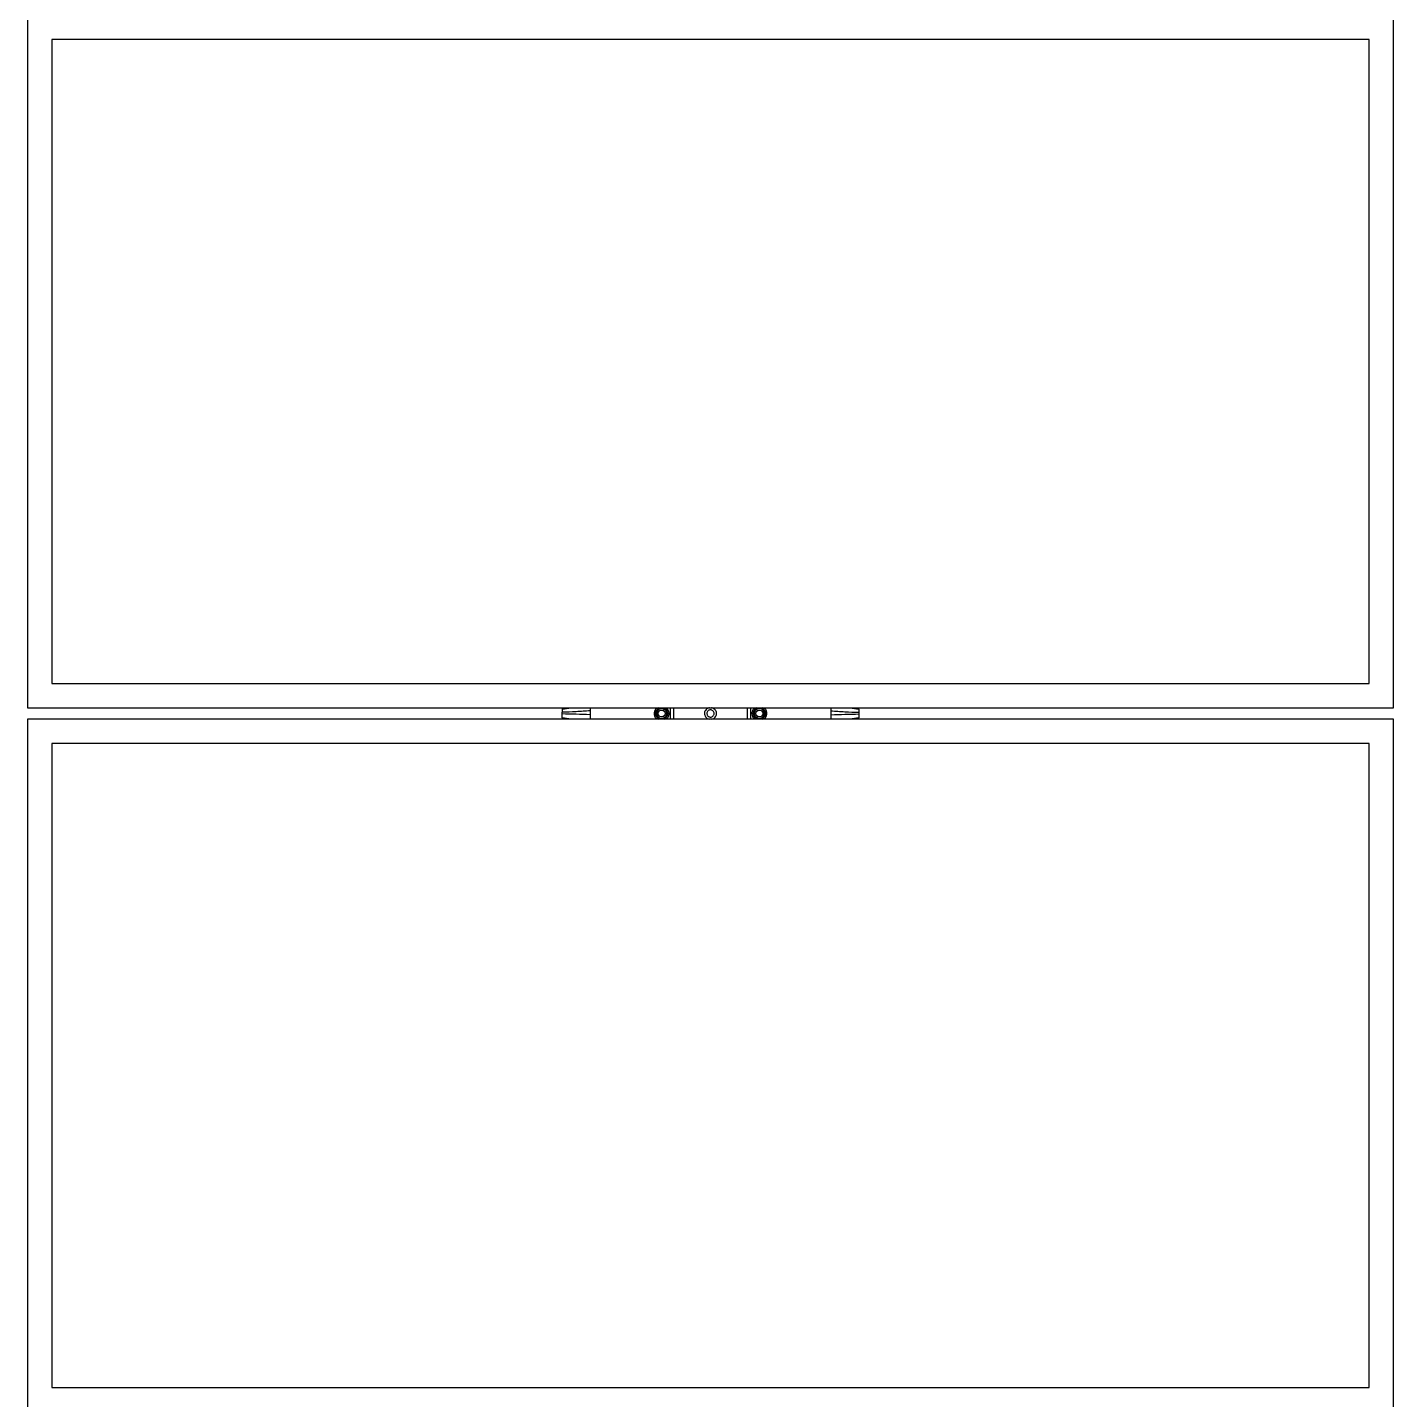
# Model space of a CAD drawing. Header units: inches. Extents: x -1851 to 6314, y -1304 to 4687.
# Drawn here: x -1850.6 to -1761.1, y 312.9 to 402.8 of the extents above; entities that cross this region are included whole.
import ezdxf

# ---------------------------------------------------------------- set-up
doc = ezdxf.new("R2010")
doc.units = ezdxf.units.IN
doc.header["$MEASUREMENT"] = 0
doc.layers.add('E-ARRY-TABL', color=9, linetype='Continuous')

msp = doc.modelspace()

# ---------------------------------------------------------------- linework, layer by layer
at = {"layer": 'E-ARRY-TABL'}
for p, q in [((-1850.63001, 403.61473), (-1850.63001, 358.20394)), ((-1761.09018, 358.20394), (-1761.09018, 403.61473)), ((-1849.02781, 402.01254), (-1849.02781, 359.80614)), ((-1762.69238, 402.01254), (-1849.02781, 402.01254)), ((-1762.69238, 359.80614), (-1762.69238, 402.01254)), ((-1849.02781, 359.80614), (-1762.69238, 359.80614)), ((-1850.63001, 358.20394), (-1761.09018, 358.20394)), ((-1815.58771, 358.12432), (-1815.00166, 358.20394)), ((-1809.39852, 358.19597), (-1809.38976, 358.20394)), ((-1809.02384, 358.20394), (-1808.89526, 358.12933)), ((-1808.88596, 358.20394), (-1808.85999, 358.19011)), ((-1802.98737, 358.19817), (-1802.98098, 358.20394)), ((-1796.71853, 358.20394), (-1796.13248, 358.12432)), ((-1761.09018, 357.47151), (-1850.63001, 357.47151)), ((-1850.63001, 357.47151), (-1850.63001, 312.06072)), ((-1815.00094, 357.47151), (-1815.58771, 357.55114)), ((-1808.73045, 357.47949), (-1808.73921, 357.47151)), ((-1802.83424, 357.47151), (-1802.86252, 357.48671)), ((-1802.69831, 357.47151), (-1802.82685, 357.54725)), ((-1802.32405, 357.47728), (-1802.33043, 357.47151)), ((-1796.13248, 357.55114), (-1796.71926, 357.47151)), ((-1761.09018, 312.06072), (-1761.09018, 357.47151)), ((-1849.02781, 355.86932), (-1849.02781, 313.66292)), ((-1762.69238, 355.86932), (-1849.02781, 355.86932)), ((-1762.69238, 313.66292), (-1762.69238, 355.86932)), ((-1849.02781, 313.66292), (-1762.69238, 313.66292))]:
    msp.add_line(p, q, dxfattribs=at)
for centre, radius in [((-1809.06449, 357.83773), 0.24051), ((-1809.06449, 357.83773), 0.22889), ((-1802.65571, 357.83773), 0.24051), ((-1802.65571, 357.83773), 0.22889)]:
    msp.add_circle(centre, radius, dxfattribs=at)
for centre, radius, start, end in [((-1809.06449, 357.83773), 0.48981, 155.4975613, 166.7475613), ((-1809.06449, 357.83773), 0.48981, 144.2475613, 155.4975613), ((-1809.06449, 357.83773), 0.40742, 115.9892336, 244.0107664), ((-1809.06449, 357.83773), 0.48981, 132.9975613, 144.2475613), ((-1809.06449, 357.83773), 0.33715, 119.8725613, 179.8725613), ((-1809.06449, 357.83773), 0.33715, 59.8725613, 119.8725613), ((-1809.06449, 357.83773), 0.33715, 359.8725613, 59.8725613), ((-1809.06449, 357.83773), 0.40742, 295.9892336, 59.8725613), ((-1809.06449, 357.83773), 0.48981, 42.9975613, 48.3883908), ((-1809.06449, 357.83773), 0.48981, 31.7475613, 42.9975613), ((-1809.06449, 357.83773), 0.48981, 20.4975613, 31.7475613), ((-1809.06449, 357.83773), 0.48981, 9.2475613, 20.4975613), ((-1802.65571, 357.83773), 0.48981, 155.1184959, 166.3684959), ((-1802.65571, 357.83773), 0.48981, 143.8684959, 155.1184959), ((-1802.65571, 357.83773), 0.40742, 115.9892336, 239.4934959), ((-1802.65571, 357.83773), 0.48981, 132.6184959, 143.8684959), ((-1802.65571, 357.83773), 0.33715, 119.4934959, 179.4934959), ((-1802.65571, 357.83773), 0.33715, 59.4934959, 119.4934959), ((-1802.65571, 357.83773), 0.33715, 359.4934959, 59.4934959), ((-1802.65571, 357.83773), 0.40742, 295.9892336, 64.0107664), ((-1802.65571, 357.83773), 0.48981, 42.6184959, 48.3883908), ((-1802.65571, 357.83773), 0.48981, 31.3684959, 42.6184959), ((-1802.65571, 357.83773), 0.48981, 20.1184959, 31.3684959), ((-1809.06449, 357.83773), 0.48981, 177.9975613, 189.2475613), ((-1809.06449, 357.83773), 0.48981, 166.7475613, 177.9975613), ((-1809.06449, 357.83773), 0.48981, 189.2475613, 200.4975613), ((-1809.06449, 357.83773), 0.48981, 200.4975613, 211.7475613), ((-1809.06449, 357.83773), 0.48981, 211.7475613, 222.9975613), ((-1809.06449, 357.83773), 0.48981, 222.9975613, 228.3883908), ((-1809.06449, 357.83773), 0.33715, 179.8725613, 239.8725613), ((-1809.06449, 357.83773), 0.33715, 239.8725613, 299.8725613), ((-1809.06449, 357.83773), 0.33715, 299.8725613, 359.8725613), ((-1809.06449, 357.83773), 0.48981, 312.9975613, 324.2475613), ((-1809.06449, 357.83773), 0.48981, 324.2475613, 335.4975613), ((-1809.06449, 357.83773), 0.48981, 335.4975613, 346.7475613), ((-1809.06449, 357.83773), 0.48981, 346.7475613, 357.9975613), ((-1809.06449, 357.83773), 0.48981, 357.9975613, 9.2475613), ((-1802.65571, 357.83773), 0.48981, 177.6184959, 188.8684959), ((-1802.65571, 357.83773), 0.48981, 166.3684959, 177.6184959), ((-1802.65571, 357.83773), 0.48981, 188.8684959, 200.1184959), ((-1802.65571, 357.83773), 0.48981, 200.1184959, 211.3684959), ((-1802.65571, 357.83773), 0.48981, 211.3684959, 222.6184959), ((-1802.65571, 357.83773), 0.48981, 222.6184959, 228.3883908), ((-1802.65571, 357.83773), 0.33715, 179.4934959, 239.4934959), ((-1802.65571, 357.83773), 0.33715, 239.4934959, 299.4934959), ((-1802.65571, 357.83773), 0.33715, 299.4934959, 359.4934959), ((-1802.65571, 357.83773), 0.48981, 312.6184959, 323.8684959), ((-1802.65571, 357.83773), 0.48981, 323.8684959, 335.1184959), ((-1802.65571, 357.83773), 0.48981, 335.1184959, 346.3684959), ((-1802.65571, 357.83773), 0.48981, 8.8684959, 20.1184959), ((-1802.65571, 357.83773), 0.48981, 346.3684959, 357.6184959), ((-1802.65571, 357.83773), 0.48981, 357.6184959, 8.8684959)]:
    msp.add_arc(centre, radius, start, end, dxfattribs=at)
for points, knots in [([(-1815.58771, 358.20394), (-1815.58771, 358.19547), (-1815.58771, 358.15379), (-1815.58771, 358.13739), (-1815.58771, 358.12432)], [0, 0, 0, 0, 0.20325176, 1, 1, 1, 1]), ([(-1815.58771, 358.12432), (-1815.58771, 358.10939), (-1815.58771, 358.08122), (-1815.58771, 358.04923), (-1815.58771, 358.023), (-1815.58771, 357.97955), (-1815.58771, 357.94064), (-1815.58771, 357.91831), (-1815.58771, 357.91596)], [0, 0, 0, 0, 0.33678176, 0.63541447, 0.76243525, 0.8746394, 0.98681762, 1, 1, 1, 1]), ([(-1813.74976, 358.01326), (-1814.05585, 357.99289), (-1814.66796, 357.95214), (-1815.28115, 357.92802), (-1815.58771, 357.91596)], [0, 0, 0, 0, 0.50005003, 1, 1, 1, 1]), ([(-1813.75188, 358.20394), (-1813.75153, 358.19144), (-1813.75074, 358.16315), (-1813.74997, 358.09791), (-1813.74983, 358.04136), (-1813.74976, 358.01326)], [0, 0, 0, 0, 0.28487701, 0.64472297, 1, 1, 1, 1]), ([(-1813.74976, 358.01326), (-1813.74984, 357.97395), (-1813.74994, 357.92695), (-1813.75022, 357.87157), (-1813.75027, 357.84666), (-1813.75028, 357.82559), (-1813.75022, 357.81032), (-1813.75021, 357.79935), (-1813.75013, 357.78333), (-1813.75004, 357.76838), (-1813.74998, 357.75929)], [0, 0, 0, 0, 0.47390056, 0.56658419, 0.64609734, 0.76528998, 0.81285189, 0.82468891, 0.89350459, 1, 1, 1, 1]), ([(-1809.40163, 357.83848), (-1809.40162, 357.84309), (-1809.40148, 357.90882), (-1809.40133, 357.97324), (-1809.4012, 358.03313)], [0, 0, 0, 0, 0.07022032, 1, 1, 1, 1]), ([(-1809.4012, 358.03313), (-1809.37379, 358.04887), (-1809.31846, 358.08065), (-1809.26127, 358.11351), (-1809.23241, 358.13008)], [0, 0, 0, 0, 0.49545796, 1, 1, 1, 1]), ([(-1809.23241, 358.13008), (-1809.22841, 358.13238), (-1809.18499, 358.15732), (-1809.14244, 358.18176), (-1809.10382, 358.20394)], [0, 0, 0, 0, 0.09219659, 1, 1, 1, 1]), ([(-1808.89526, 358.12933), (-1808.88141, 358.12129), (-1808.82444, 358.08823), (-1808.76892, 358.05601), (-1808.72691, 358.03163)], [0, 0, 0, 0, 0.24316571, 1, 1, 1, 1]), ([(-1808.72691, 358.03163), (-1808.72698, 358.00002), (-1808.72712, 357.93621), (-1808.72727, 357.87026), (-1808.72734, 357.83698)], [0, 0, 0, 0, 0.49545796, 1, 1, 1, 1]), ([(-1808.49704, 358.20394), (-1808.49683, 358.17539), (-1808.49497, 357.93126), (-1808.4963, 357.68711), (-1808.49748, 357.47151)], [0, 0, 0, 0, 0.11695965, 1, 1, 1, 1]), ([(-1808.26877, 357.47151), (-1808.26796, 357.68758), (-1808.26704, 357.93173), (-1808.26851, 358.17586), (-1808.26868, 358.20394)], [0, 0, 0, 0, 0.88496735, 1, 1, 1, 1]), ([(-1805.93122, 358.20394), (-1805.95079, 358.2017), (-1806.01386, 358.19448), (-1806.10891, 358.1391), (-1806.20022, 358.04574), (-1806.25323, 357.9258), (-1806.26156, 357.79647), (-1806.22461, 357.67199), (-1806.14679, 357.56776), (-1806.047, 357.49525), (-1805.97101, 357.47869), (-1805.93808, 357.47151)], [0, 0, 0, 0, 0.05546714, 0.17874011, 0.30106824, 0.42207478, 0.54148605, 0.66055055, 0.78149386, 0.90531594, 1, 1, 1, 1]), ([(-1805.62837, 357.88996), (-1805.62502, 357.8635), (-1805.61934, 357.81869), (-1805.63673, 357.74837), (-1805.67217, 357.68505), (-1805.733, 357.63179), (-1805.8078, 357.60141), (-1805.88886, 357.59735), (-1805.96685, 357.62044), (-1806.03253, 357.66788), (-1806.07876, 357.73402), (-1806.10075, 357.81185), (-1806.09585, 357.89285), (-1806.07473, 357.94291), (-1806.04616, 357.98776), (-1806.00991, 358.02784), (-1805.93911, 358.06647), (-1805.85923, 358.07979), (-1805.77899, 358.06589), (-1805.70856, 358.02616), (-1805.65351, 357.966), (-1805.63674, 357.91525), (-1805.62837, 357.88996)], [0, 0, 0, 0, 0.05318276, 0.09005186, 0.14393099, 0.19750813, 0.25069383, 0.30399741, 0.357752, 0.41158851, 0.46500708, 0.51815786, 0.57160806, 0.62534802, 0.6254612, 0.67918991, 0.73247166, 0.7856688, 0.83927645, 0.89315627, 0.94674062, 1, 1, 1, 1]), ([(-1805.46641, 357.79501), (-1805.46572, 357.83741), (-1805.46434, 357.9225), (-1805.5184, 358.04239), (-1805.60776, 358.13668), (-1805.70401, 358.19372), (-1805.76883, 358.20145), (-1805.78971, 358.20394)], [0, 0, 0, 0, 0.21832836, 0.43818827, 0.66225644, 0.89122321, 1, 1, 1, 1]), ([(-1803.45156, 358.20394), (-1803.45224, 357.98463), (-1803.45299, 357.74048), (-1803.45172, 357.49635), (-1803.45159, 357.47151)], [0, 0, 0, 0, 0.89827738, 1, 1, 1, 1]), ([(-1803.22317, 357.47151), (-1803.22336, 357.49684), (-1803.22524, 357.74097), (-1803.2239, 357.98513), (-1803.2227, 358.20394)], [0, 0, 0, 0, 0.10376783, 1, 1, 1, 1]), ([(-1802.99284, 357.84071), (-1802.9928, 357.84532), (-1802.99222, 357.91105), (-1802.99165, 357.97546), (-1802.99112, 358.03535)], [0, 0, 0, 0, 0.07022032, 1, 1, 1, 1]), ([(-1802.99112, 358.03535), (-1802.9636, 358.05092), (-1802.90807, 358.08233), (-1802.85066, 358.1148), (-1802.82169, 358.13118)], [0, 0, 0, 0, 0.49545796, 1, 1, 1, 1]), ([(-1802.82169, 358.13118), (-1802.81767, 358.13346), (-1802.77424, 358.15802), (-1802.73168, 358.1821), (-1802.69306, 358.20394)], [0, 0, 0, 0, 0.09251655, 1, 1, 1, 1]), ([(-1802.6131, 358.20394), (-1802.5842, 358.18691), (-1802.54184, 358.16195), (-1802.49837, 358.13634), (-1802.48456, 358.1282)], [0, 0, 0, 0, 0.68234647, 1, 1, 1, 1]), ([(-1802.48456, 358.1282), (-1802.44057, 358.10229), (-1802.38379, 358.06883), (-1802.32916, 358.03665), (-1802.31685, 358.02939)], [0, 0, 0, 0, 0.77461933, 1, 1, 1, 1]), ([(-1802.31685, 358.02939), (-1802.31713, 357.99778), (-1802.31769, 357.93398), (-1802.31828, 357.86802), (-1802.31857, 357.83475)], [0, 0, 0, 0, 0.49545796, 1, 1, 1, 1]), ([(-1797.96823, 358.20394), (-1797.96843, 358.19891), (-1797.96923, 358.17876), (-1797.97012, 358.1155), (-1797.97033, 358.04753), (-1797.97043, 358.01326)], [0, 0, 0, 0, 0.14153086, 0.56714468, 1, 1, 1, 1]), ([(-1797.97043, 358.01326), (-1797.97035, 357.97395), (-1797.97025, 357.92695), (-1797.96997, 357.87157), (-1797.96992, 357.84666), (-1797.96991, 357.82559), (-1797.96998, 357.81032), (-1797.96998, 357.79935), (-1797.97007, 357.78333), (-1797.97016, 357.76838), (-1797.97021, 357.75929)], [0, 0, 0, 0, 0.47390056, 0.56658419, 0.64609734, 0.76528998, 0.81285189, 0.82468891, 0.89350459, 1, 1, 1, 1]), ([(-1797.97043, 358.01326), (-1797.66434, 357.99289), (-1797.05223, 357.95214), (-1796.43904, 357.92802), (-1796.13248, 357.91596)], [0, 0, 0, 0, 0.50005003, 1, 1, 1, 1]), ([(-1796.13248, 358.12432), (-1796.13248, 358.13804), (-1796.13248, 358.15458), (-1796.13248, 358.19674), (-1796.13248, 358.20394)], [0, 0, 0, 0, 0.82924583, 1, 1, 1, 1]), ([(-1796.13248, 358.12432), (-1796.13248, 358.10925), (-1796.13248, 358.07943), (-1796.13248, 358.05044), (-1796.13248, 358.01585), (-1796.13248, 357.9698), (-1796.13248, 357.93315), (-1796.13248, 357.91596)], [0, 0, 0, 0, 0.33226531, 0.65749152, 0.78830451, 0.90070504, 1, 1, 1, 1]), ([(-1815.58771, 357.80793), (-1815.58771, 357.81115), (-1815.58771, 357.8157), (-1815.58771, 357.82293), (-1815.58771, 357.82739), (-1815.58771, 357.83102), (-1815.58771, 357.83247), (-1815.58771, 357.83536), (-1815.58771, 357.84013), (-1815.58771, 357.84677), (-1815.58771, 357.85535), (-1815.58771, 357.86891), (-1815.58771, 357.88943), (-1815.58771, 357.90625), (-1815.58771, 357.91596)], [0, 0, 0, 0, 0.08879268, 0.12526657, 0.19819658, 0.21143495, 0.2246733, 0.23791163, 0.29086497, 0.35553149, 0.42020743, 0.52626341, 0.72662599, 1, 1, 1, 1]), ([(-1813.74998, 357.75929), (-1814.05615, 357.77003), (-1814.66843, 357.79149), (-1815.2813, 357.80245), (-1815.58771, 357.80793)], [0, 0, 0, 0, 0.5000369, 1, 1, 1, 1]), ([(-1815.58771, 357.55114), (-1815.58771, 357.55619), (-1815.58771, 357.58569), (-1815.58771, 357.61219), (-1815.58771, 357.65788), (-1815.58771, 357.6998), (-1815.58771, 357.75103), (-1815.58771, 357.78879), (-1815.58771, 357.80793)], [0, 0, 0, 0, 0.10440808, 0.6100925, 0.71322901, 0.81638141, 0.90695804, 1, 1, 1, 1]), ([(-1815.58771, 357.55114), (-1815.58771, 357.53742), (-1815.58771, 357.52087), (-1815.58771, 357.47871), (-1815.58771, 357.47151)], [0, 0, 0, 0, 0.82924583, 1, 1, 1, 1]), ([(-1813.74998, 357.75929), (-1813.74987, 357.73075), (-1813.74964, 357.66935), (-1813.74994, 357.5835), (-1813.75069, 357.51304), (-1813.75153, 357.48393), (-1813.75189, 357.47151)], [0, 0, 0, 0, 0.23768233, 0.51129798, 0.79146028, 1, 1, 1, 1]), ([(-1809.40207, 357.64383), (-1809.402, 357.67544), (-1809.40185, 357.73924), (-1809.40171, 357.8052), (-1809.40163, 357.83848)], [0, 0, 0, 0, 0.49545796, 1, 1, 1, 1]), ([(-1809.23371, 357.54612), (-1809.27787, 357.57175), (-1809.33487, 357.60483), (-1809.38971, 357.63665), (-1809.40207, 357.64383)], [0, 0, 0, 0, 0.77461933, 1, 1, 1, 1]), ([(-1809.10514, 357.47151), (-1809.134, 357.48826), (-1809.17637, 357.51285), (-1809.21985, 357.53808), (-1809.23371, 357.54612)], [0, 0, 0, 0, 0.68117419, 1, 1, 1, 1]), ([(-1808.89656, 357.54537), (-1808.90057, 357.54308), (-1808.94398, 357.51814), (-1808.98653, 357.4937), (-1809.02516, 357.47151)], [0, 0, 0, 0, 0.09219659, 1, 1, 1, 1]), ([(-1808.72777, 357.64233), (-1808.75519, 357.62658), (-1808.81051, 357.5948), (-1808.86771, 357.56195), (-1808.89656, 357.54537)], [0, 0, 0, 0, 0.49545796, 1, 1, 1, 1]), ([(-1808.72734, 357.83698), (-1808.72735, 357.83236), (-1808.7275, 357.76663), (-1808.72764, 357.70222), (-1808.72777, 357.64233)], [0, 0, 0, 0, 0.07022032, 1, 1, 1, 1]), ([(-1805.76795, 357.47151), (-1805.72811, 357.4839), (-1805.64654, 357.50928), (-1805.54799, 357.59479), (-1805.4857, 357.69506), (-1805.47196, 357.76623), (-1805.46641, 357.79501)], [0, 0, 0, 0, 0.26374459, 0.54015918, 0.81403697, 1, 1, 1, 1]), ([(-1802.99456, 357.64606), (-1802.99428, 357.67767), (-1802.99372, 357.74148), (-1802.99313, 357.80743), (-1802.99284, 357.84071)], [0, 0, 0, 0, 0.49545796, 1, 1, 1, 1]), ([(-1802.82685, 357.54725), (-1802.84065, 357.55538), (-1802.89741, 357.58882), (-1802.95271, 357.6214), (-1802.99456, 357.64606)], [0, 0, 0, 0, 0.24316571, 1, 1, 1, 1]), ([(-1802.48972, 357.54427), (-1802.49374, 357.542), (-1802.53717, 357.51743), (-1802.57973, 357.49336), (-1802.61835, 357.47151)], [0, 0, 0, 0, 0.09251655, 1, 1, 1, 1]), ([(-1802.32029, 357.6401), (-1802.34781, 357.62454), (-1802.40334, 357.59313), (-1802.46075, 357.56065), (-1802.48972, 357.54427)], [0, 0, 0, 0, 0.49545796, 1, 1, 1, 1]), ([(-1802.31857, 357.83475), (-1802.31861, 357.83013), (-1802.31919, 357.7644), (-1802.31976, 357.69999), (-1802.32029, 357.6401)], [0, 0, 0, 0, 0.07022032, 1, 1, 1, 1]), ([(-1797.97021, 357.75929), (-1797.97033, 357.72626), (-1797.97058, 357.65513), (-1797.97008, 357.56067), (-1797.96924, 357.49665), (-1797.96844, 357.47653), (-1797.96824, 357.47151)], [0, 0, 0, 0, 0.27287863, 0.58761891, 0.89709364, 1, 1, 1, 1]), ([(-1797.97021, 357.75929), (-1797.66405, 357.77003), (-1797.05176, 357.79149), (-1796.43889, 357.80245), (-1796.13248, 357.80793)], [0, 0, 0, 0, 0.5000369, 1, 1, 1, 1]), ([(-1796.13248, 357.91596), (-1796.13248, 357.90264), (-1796.13248, 357.88417), (-1796.13248, 357.86384), (-1796.13248, 357.85585), (-1796.13248, 357.84787), (-1796.13248, 357.84056), (-1796.13248, 357.83391), (-1796.13248, 357.83224), (-1796.13248, 357.82992), (-1796.13248, 357.82693), (-1796.13248, 357.82161), (-1796.13248, 357.81527), (-1796.13248, 357.81027), (-1796.13248, 357.80793)], [0, 0, 0, 0, 0.37846039, 0.52505981, 0.56152037, 0.59798215, 0.74387586, 0.76219315, 0.78042261, 0.78953734, 0.82599699, 0.8624566, 0.93540184, 1, 1, 1, 1]), ([(-1796.13248, 357.80793), (-1796.13248, 357.78922), (-1796.13248, 357.7493), (-1796.13248, 357.69636), (-1796.13248, 357.65291), (-1796.13248, 357.62595), (-1796.13248, 357.59422), (-1796.13248, 357.56589), (-1796.13248, 357.55114)], [0, 0, 0, 0, 0.0909871, 0.19422226, 0.29748069, 0.41285151, 0.69427365, 1, 1, 1, 1]), ([(-1796.13248, 357.47151), (-1796.13248, 357.47998), (-1796.13248, 357.52166), (-1796.13248, 357.53807), (-1796.13248, 357.55114)], [0, 0, 0, 0, 0.20325176, 1, 1, 1, 1])]:
    msp.add_open_spline(points, degree=3, knots=knots, dxfattribs=at)

doc.saveas('drawing.dxf')
